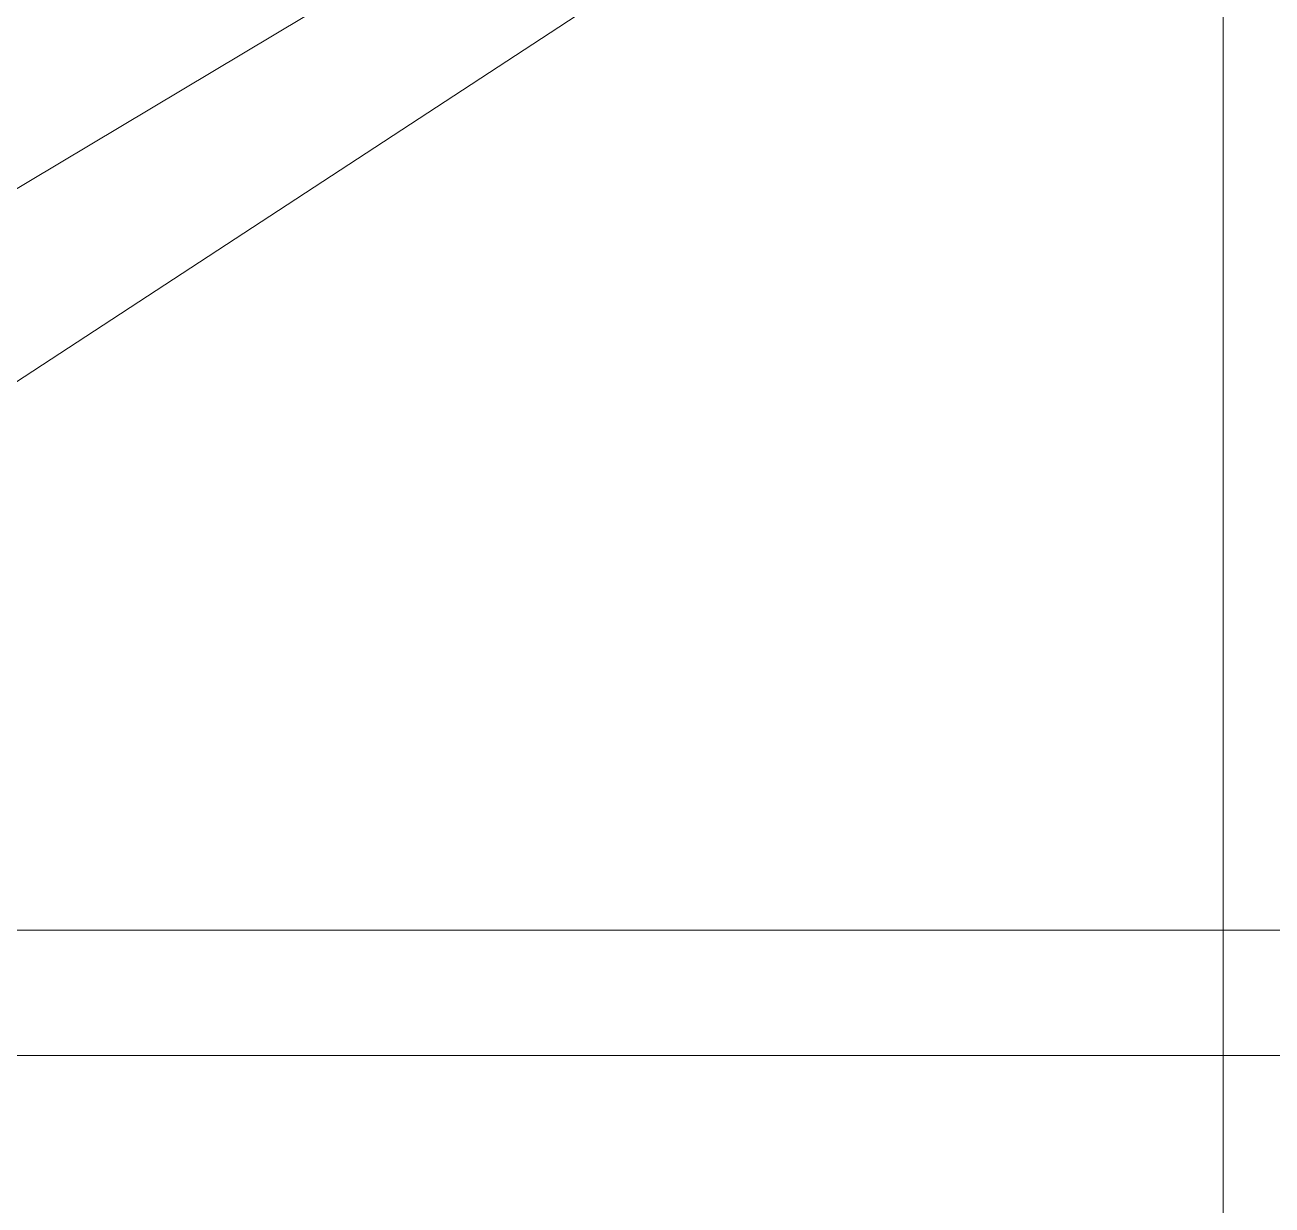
# Model space of a CAD drawing. Header units: millimetres. Extents: x -67280 to 67280, y -47520 to 47520.
# Drawn here: x 54277.3 to 54575.6, y -10519.3 to -10236.9 of the extents above; entities that cross this region are included whole.
import ezdxf

# ---------------------------------------------------------------- set-up
doc = ezdxf.new("R2010")
doc.units = ezdxf.units.MM
doc.linetypes.add('AD_LTYPE0 0.18 mm_1_1_1_1_1_1_1_1_1_1_1_1_1_1_1_1', pattern=[16, 13, -1, 1, -1])
doc.linetypes.add('点画线', pattern=[18, 12, -2, 2, -2])
for name, color, linetype, lineweight in [('ACADCAXA细实线层', 3, 'Continuous', 18), ('ACAD中心线层', 1, 'AD_LTYPE0 0.18 mm_1_1_1_1_1_1_1_1_1_1_1_1_1_1_1_1', 25), ('中心线层', 1, '点画线', 18), ('尺寸线层', 4, 'Continuous', 18)]:
    doc.layers.add(name, color=color, linetype=linetype, lineweight=lineweight)

# ---------------------------------------------------------------- blocks, each defined once
blk = doc.blocks.new('*X1739')
at = {"layer": '中心线层'}
blk.add_line((0, 949.12), (0, -37.71), dxfattribs=at)
at = {"layer": '尺寸线层'}
for q in [(535, 900), (535, 200)]:
    blk.add_line((-535, 200), q, dxfattribs=at)
blk = doc.blocks.new('*X1740')
at = {"layer": 'ACADCAXA细实线层', "linetype": 'Continuous', "lineweight": 18}
for p, q in [((585, 900), (-585, 200)), ((-585, 200), (585, 200))]:
    blk.add_line(p, q, dxfattribs=at)
at = {"layer": '中心线层'}
blk.add_line((0, 981.18), (0, -88.8), dxfattribs=at)

msp = doc.modelspace()

# ---------------------------------------------------------------- block references
at = {"layer": 'ACAD中心线层'}
for name, p in [('*X1740', (54563.943, -10653.455)), ('*X1739', (54563.943, -10683.455))]:
    msp.add_blockref(name, p, dxfattribs=at)

doc.saveas('drawing.dxf')
